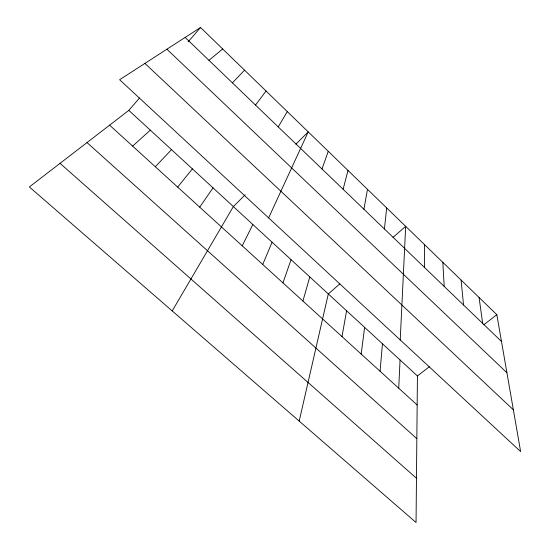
<?xml version="1.0" encoding="UTF-8"?>
<svg xmlns="http://www.w3.org/2000/svg" width="550" height="550" viewBox="0 0 550 550"><rect width="100%" height="100%" fill="white"/><g stroke="black" fill="none" stroke-linecap="round" stroke-linejoin="round"><path stroke-width="0.82" d="M128.817 110.371L417.429 375.959L416.047 522.5L29.37 186.959L128.817 110.371L139.583 97.934M398.736 388.224L400.049 359.961M400.221 339.934L405.673 226.339L392.982 237.421M380.078 371.243L382.449 343.764M384.409 228.951L386.705 207.955M361.164 354.042L364.629 327.367M342.004 336.607L346.582 310.764M363.908 209.254L367.482 189.317M299.193 421.094L328.309 293.947L339.893 283.821M343.118 189.269L347.999 170.431M302.906 301.036L309.801 276.918M282.954 282.886L291.06 259.669M322.018 168.988L328.247 151.291M262.728 264.481L272.078 242.199M268.634 217.903L308.22 131.883L295.9 144.176M242.227 245.829L252.842 224.503M172.219 310.915L233.358 206.573L245.176 194.782M278.224 126.892L287.299 111.602M199.719 207.151L213.022 187.853M255.489 105.043L266.076 91.032M177.684 187.103L192.397 168.877M188.148 41.814L200.537 27.5L496.836 314.703L520.63 451.591L119.625 79.722L200.537 27.5M155.32 166.76L171.497 149.641M232.409 82.858L244.551 70.159M132.632 146.114L150.301 130.144M208.959 60.321L222.702 48.984M417.429 375.959L429.337 366.774M483.835 324.734L496.836 314.703M60.046 163.336L416.467 478.259M87.017 142.567L416.838 438.666M109.608 125.166L417.161 404.986M144.918 63.401L513.37 409.826M166.904 49.211L506.928 372.769M185.144 37.434L501.49 341.488M479.078 297.488L482.652 323.379M461.086 280.053L463.547 305.016M442.853 262.384L444.18 286.399M424.387 244.482L424.538 267.52"/></g></svg>
